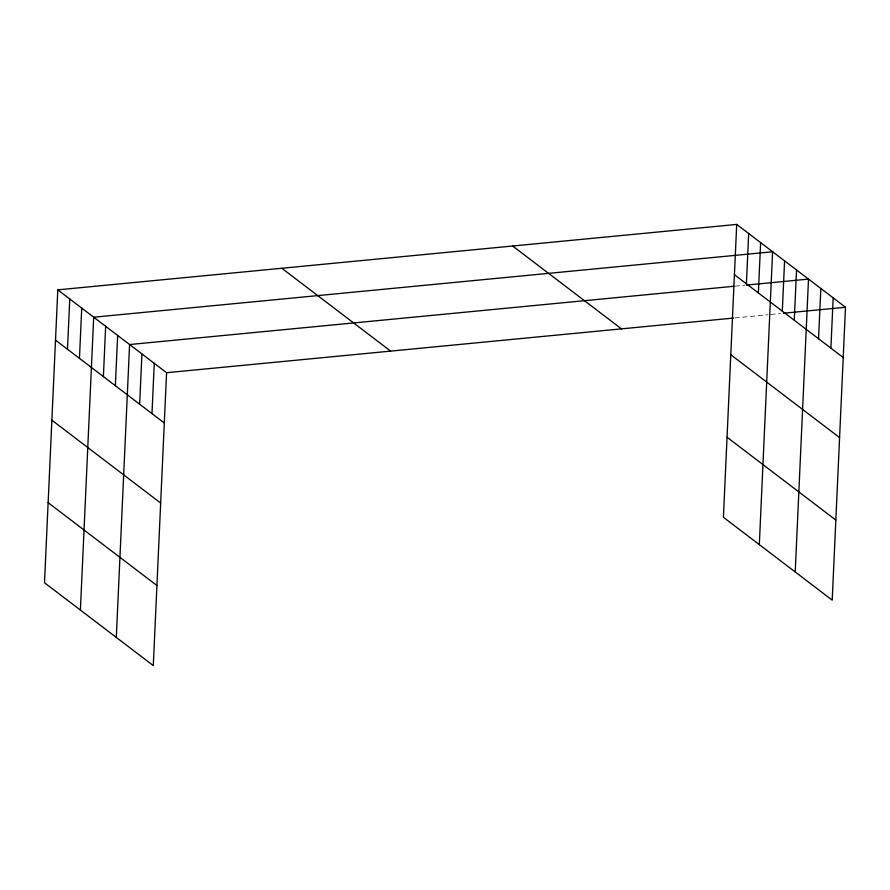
<?xml version="1.0" encoding="UTF-8"?>
<svg xmlns="http://www.w3.org/2000/svg" width="890" height="890" viewBox="0 0 890 890"><rect width="100%" height="100%" fill="white"/><g stroke="black" fill="none" stroke-linecap="round" stroke-linejoin="round"><path stroke-width="0.67" stroke-dasharray="4.45 3.34" d="M735.218 286.157L744.897 285.223M734.862 317.93L768.059 314.726M770.818 314.459L780.497 313.525"/><path stroke-width="1.33" d="M57.794 289.862L44.5 582.739L153.291 665.587L166.586 372.71L57.794 289.862L736.709 224.413L845.5 307.261L832.206 600.138L723.414 517.29L736.709 224.413M67.484 349.247L69.765 298.973M79.455 358.358L81.735 308.085M80.4 610.073L93.695 317.207L772.609 251.759L759.315 544.624M103.385 376.581L105.665 326.319M115.355 385.704L117.636 335.43M116.301 637.418L129.595 344.541L733.827 286.291M139.652 404.205L141.933 353.931M151.979 413.594L154.259 363.32M746.399 283.799L748.679 233.525M758.358 292.91L760.639 242.647M782.299 311.144L784.58 260.87M794.258 320.255L796.55 269.982M795.215 571.97L808.509 279.093L746.276 285.1M818.555 338.756L820.836 288.482M830.893 348.146L833.173 297.872M166.586 372.71L733.482 318.064M783.267 313.258L845.5 307.261M734.428 274.687L843.219 357.535M730.79 354.743L839.582 437.591M512.673 246.018L621.465 328.866M727.041 437.235L835.832 520.083M281.841 268.268L390.632 351.116M55.514 340.136L164.305 422.984M51.876 420.191L160.667 503.039M48.138 502.672L156.929 585.52"/></g></svg>
